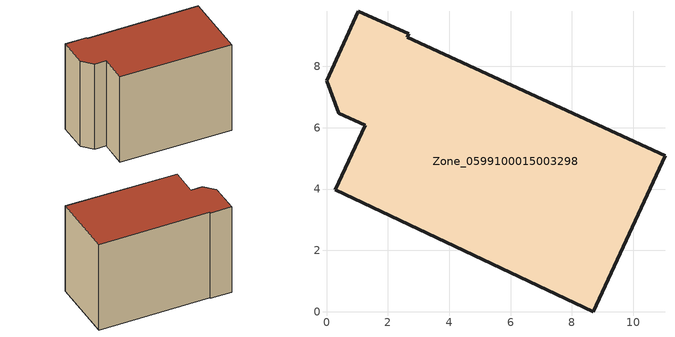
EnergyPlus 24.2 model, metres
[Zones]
Zone_0599100015003298
 floor ground (C_G): 0.4,6.46 0,7.53 1.04,9.8 2.68,9.06 2.62,8.96 11.03,5.08 8.69,0 0.29,3.98 1.25,6.07 z0.89
 wall outside (C_F): 2.68,9.06 1.04,9.8 0,7.53 0.4,6.46 1.25,6.07 0.29,3.98 8.69,0 11.03,5.08 2.62,8.96 2.68,9.06 z0.89:8.73
 roof outside (C_R): 8.69,0 11.03,5.08 2.62,8.96 2.68,9.06 1.04,9.8 0,7.53 0.4,6.46 1.25,6.07 0.29,3.98 z8.73
[BUILDING]
Pand.0599100015003298: North Axis=0; Terrain=City; Loads Convergence Tolerance Value=0.04; Temperature Convergence Tolerance Value=0.4; Solar Distribution=FullExterior; Maximum Number of Warmup Days=25; Minimum Number of Warmup Days=1
[Site:Location]
Rotterdam.The.Hague.AP_ZH_NLD Design_Conditions: Latitude=51.96; Longitude=4.45; Time Zone=1; Elevation=-4.5
[SITE:GROUNDTEMPERATURE:BUILDINGSURFACE]
18, 18, 18, 18, 18, 18, 18, 18, 18, 18, 18, 18
[MATERIAL] Thermal Absorptance=0.9; Solar Absorptance=0.7; Visible Absorptance=0.7
Name | Roughness | Thickness | Conductivity | Density | Specific Heat
G.TI.1965-1974 | MediumSmooth | 0.15 | 0.882353 | 540 | 1210
F.TI.1965-1974 | Rough | 0.3 | 0.697674 | 1920 | 840
R.TI.1965-1974 | MediumRough | 0.2 | 0.232558 | 1500 | 1000
[CONSTRUCTION]
C_G: G.TI.1965-1974
C_F: F.TI.1965-1974
C_R: R.TI.1965-1974
[ZONE]
Zone_0599100015003298: Type=1; Multiplier=1; Ceiling Height=Autocalculate; Volume=Autocalculate; Floor Area=autocalculate; Part of Total Floor Area=Yes
[ZONEINFILTRATION:DESIGNFLOWRATE]
Infil_Zone_0599100015003298: Zone or ZoneList or Space or SpaceList=Zone_0599100015003298; Schedule=AlwaysOn; Design Flow Rate Calculation Method=Flow/Area; Flow Rate per Floor Area=0.003; Constant Term Coefficient=1; Temperature Term Coefficient=0; Velocity Term Coefficient=0; Velocity Squared Term Coefficient=0
[HVACTEMPLATE:ZONE:IDEALLOADSAIRSYSTEM]
Zone_0599100015003298: Maximum Heating Supply Air Temperature=50; Minimum Cooling Supply Air Temperature=13; Maximum Heating Supply Air Humidity Ratio=0.0156; Minimum Cooling Supply Air Humidity Ratio=0.0077; Heating Limit=NoLimit; Cooling Limit=NoLimit; Dehumidification Control Type=ConstantSensibleHeatRatio; Cooling Sensible Heat Ratio=0.7; Dehumidification Setpoint=60; Humidification Control Type=None; Humidification Setpoint=30; Outdoor Air Method=None; Outdoor Air Flow Rate per Person=0.00944; Outdoor Air Flow Rate per Zone Floor Area=0; Outdoor Air Flow Rate per Zone=0; Demand Controlled Ventilation Type=None; Outdoor Air Economizer Type=NoEconomizer; Heat Recovery Type=None; Sensible Heat Recovery Effectiveness=0.7; Latent Heat Recovery Effectiveness=0.65
[ZONECONTROL:THERMOSTAT]
ThermostatControl_Zone_0599100015003298: Zone or ZoneList=Zone_0599100015003298; Control Type Schedule=DualSetpointControlType; Control 1=Thermostat_Zone_0599100015003298; Temperature Difference Between Cutout And Setpoint=0
[THERMOSTATSETPOINT:DUALSETPOINT]
Thermostat_Zone_0599100015003298: Heating Setpoint Temperature Schedule=HeatingSetpoint_Zone_0599100015003298; Cooling Setpoint Temperature Schedule=CoolingSetpoint_Zone_0599100015003298
[SCHEDULE:COMPACT]
HeatingSetpoint_Zone_0599100015003298: Through: 12/31, For: AllDays, Until: 24:00, 21
CoolingSetpoint_Zone_0599100015003298: Through: 12/31, For: AllDays, Until: 24:00, 24
DualSetpointControlType: Through: 12/31, For: AllDays, Until: 24:00, 4
AlwaysOn: Through: 12/31, For: AllDays, Until: 24:00, 1
